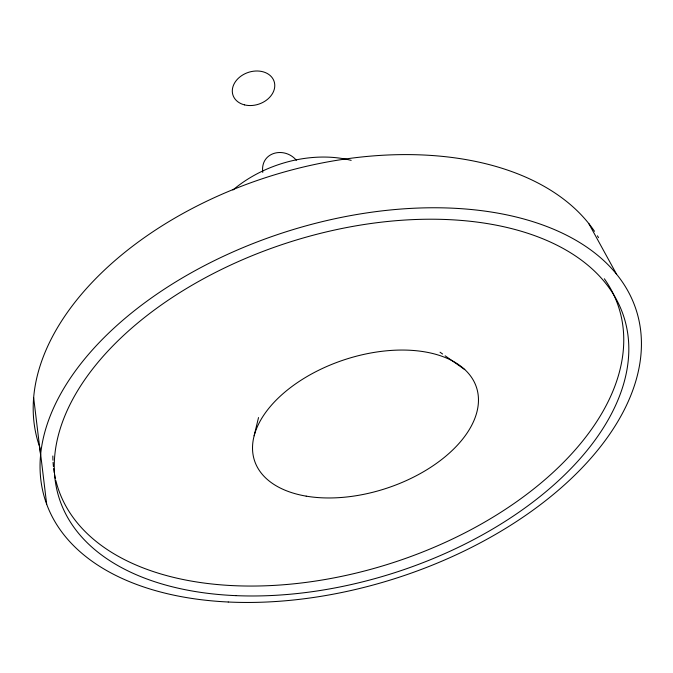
<?xml version="1.0" encoding="UTF-8"?>
<svg xmlns="http://www.w3.org/2000/svg" width="673" height="673" viewBox="0 0 673 673"><rect width="100%" height="100%" fill="white"/><g stroke="black" fill="none" stroke-linecap="round" stroke-linejoin="round"><path stroke-width="1.01" d="M262.764 172.414C260.056 151.905 284.494 146.184 296.372 160.275M254.125 435.776L258.533 417.554M440.041 352.223L442.598 354.023M445.156 355.815L464.757 369.586M588.757 223.512L616.577 274.222M46.681 504.212L39.816 447.385A299.493 184.335 -17.8 0 1 239.748 186.892A299.493 184.335 -17.8 0 1 594.511 231.335M33.65 397.592L40.582 455.066M597.414 235.819A299.493 184.335 -17.8 0 1 598.507 237.645M604.354 278.773A294.564 173.971 -17.8 0 1 411.262 556.352A294.564 173.971 -17.8 0 1 55.884 480.648M55.422 478.68A294.564 173.971 -17.8 0 1 54.606 474.684M54.252 472.665A294.564 173.971 -17.8 0 1 53.663 468.568M53.428 466.507A294.564 173.971 -17.8 0 1 53.074 462.334M52.957 460.231A294.564 173.971 -17.8 0 1 52.847 455.991M232.959 189.996A102.271 70.387 -18.4 0 1 351.18 160.367M228.248 602.007A310.371 181.744 -17.8 0 0 638.484 318.236A310.371 181.744 -17.8 0 0 155.488 295.094A310.371 181.744 -17.8 0 0 228.248 602.007M235.962 595.647A296.549 173.449 -17.8 0 0 625.713 323.343A296.549 173.449 -17.8 0 0 162.933 303.809A296.549 173.449 -17.8 0 0 235.962 595.647M306.181 496.144A116.875 67.637 -18.3 0 0 478.419 402.109A116.875 67.637 -18.3 0 0 311.826 373.826A116.875 67.637 -18.3 0 0 306.181 496.144M244.467 104.87A21.696 16.716 -18.6 0 0 274.702 84.15A21.696 16.716 -18.6 0 0 241.43 75.797A21.696 16.716 -18.6 0 0 244.467 104.87"/></g></svg>
